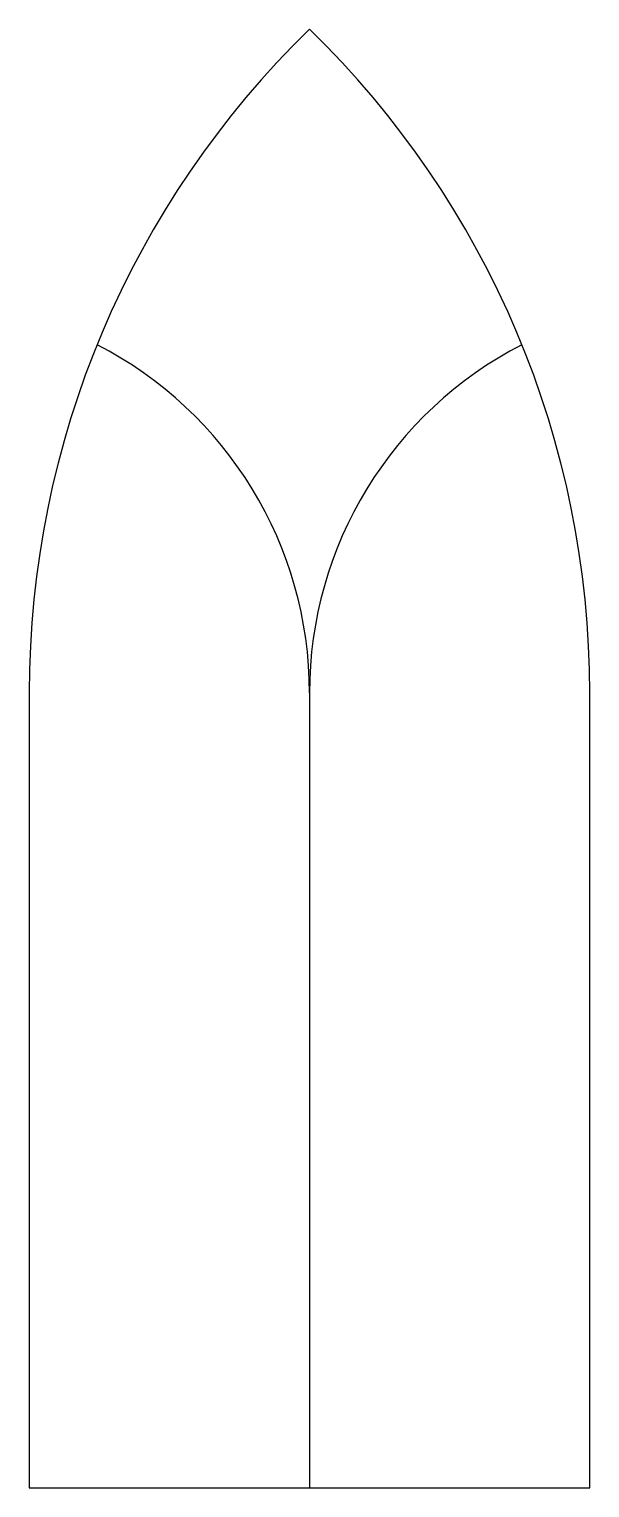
# Model space of a CAD drawing. Extents: x -25 to 25, y -71 to 59.
import ezdxf

# ---------------------------------------------------------------- set-up
doc = ezdxf.new("R2010")
doc.units = 0
doc.layers.add('MODELSKETCH_VISIBLE', color=7, linetype='CONTINUOUS')

msp = doc.modelspace()

# ---------------------------------------------------------------- linework, layer by layer
at = {"layer": 'MODELSKETCH_VISIBLE'}
for p, q in [((0, 0), (0, -70.86)), ((-25, 0), (-25, -70.86)), ((25, -70.86), (25, 0)), ((-25, -70.86), (0, -70.86)), ((0, -70.86), (25, -70.86))]:
    msp.add_line(p, q, dxfattribs=at)
for centre, radius, start, end in [((57.45, 0), 82.45, 134.1698, 180), ((-57.45, 0), 82.45, 0, 45.8302), ((-34.87, 0), 34.87, 0, 62.8235), ((34.87, 0), 34.87, 117.1765, 180)]:
    msp.add_arc(centre, radius, start, end, dxfattribs=at)

doc.saveas('drawing.dxf')
